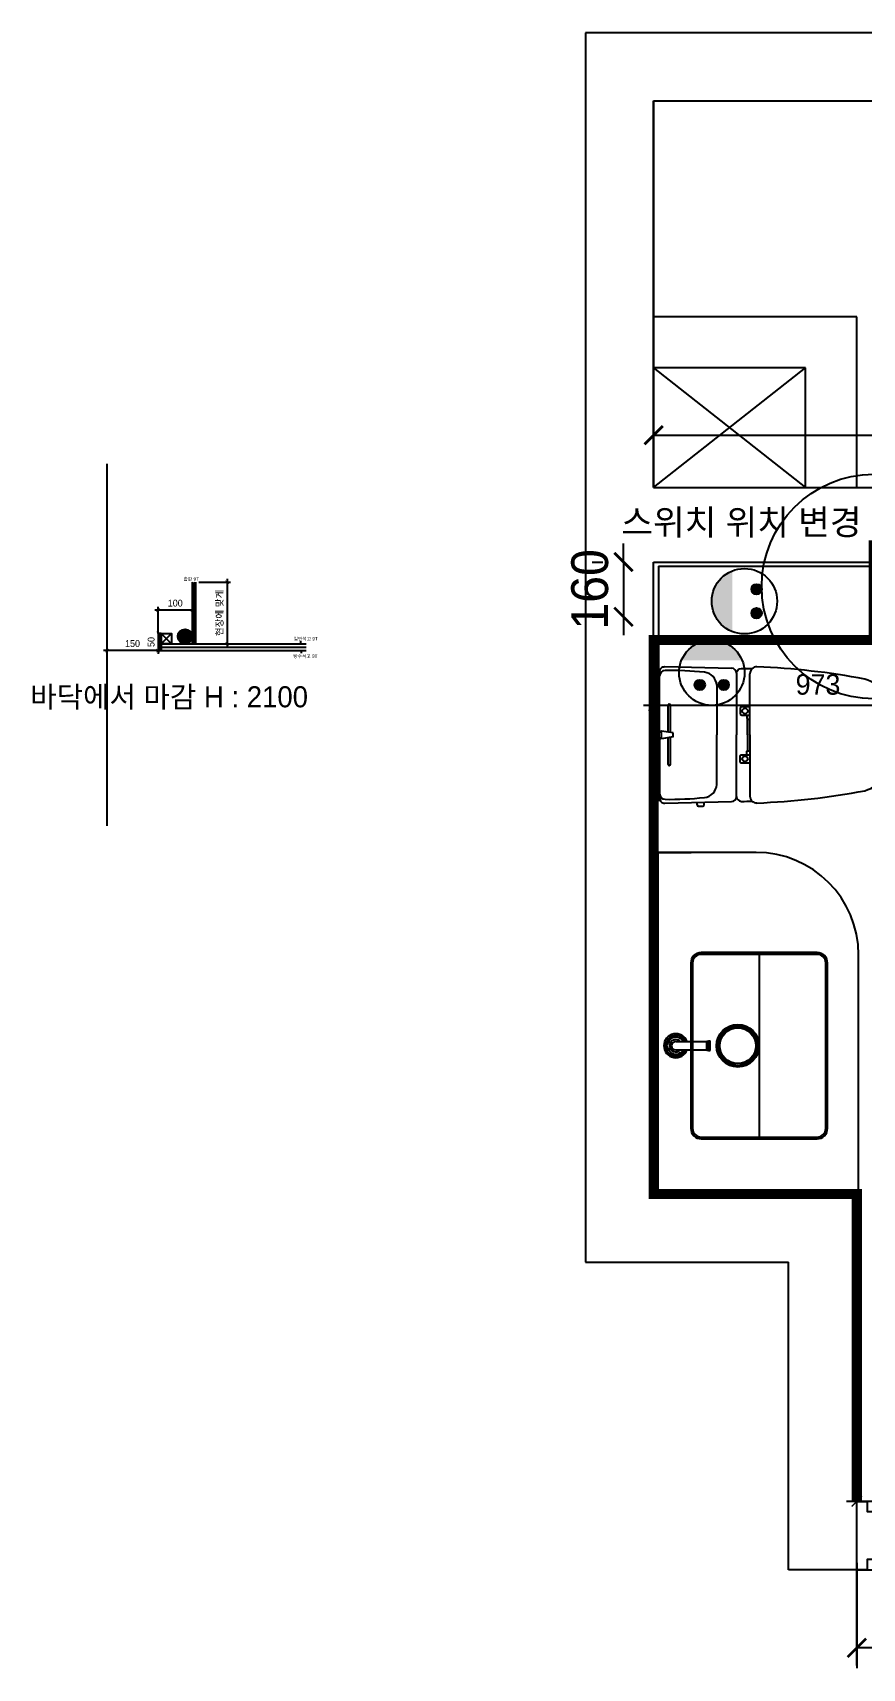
# Model space of a CAD drawing. Header units: millimetres. Extents: x 217202 to 745838, y -6815 to 171372.
# Drawn here: x 420722 to 423151, y 33798 to 38586 of the extents above; entities that cross this region are included whole.
import ezdxf
from ezdxf.enums import TextEntityAlignment as Align

# ---------------------------------------------------------------- set-up
doc = ezdxf.new("R2010")
doc.units = ezdxf.units.MM
doc.header["$PDMODE"] = 3
doc.linetypes.add('HIDDEN', pattern=[0.375, 0.25, -0.125])
doc.layers.get('DEFPOINTS').update_dxf_attribs({"color": 248})
for name, color, linetype in [('06-FUR', 6, 'Continuous'), ('07-DIM', 5, 'Continuous'), ('C-WALL1', 2, 'Continuous'), ('FIN', 2, 'Continuous'), ('HAT', 5, 'Continuous'), ('HL', 6, 'HIDDEN'), ('RC-LIGHT', 7, 'Continuous'), ('TOILET-1', 6, 'Continuous'), ('도면층4', 4, 'Continuous'), ('설비', 140, 'Continuous')]:
    doc.layers.add(name, color=color, linetype=linetype)
doc.styles.add('HY 울릉도 L', font='')
doc.styles.add('YOURNAME', font='HY울릉도M.TTF')
doc.styles.add('코레일둥고', font='Korail_Round_Gothic_Medium.ttf')
doc.styles.get('HY 울릉도 L').set_extended_font_data('HY울릉도L')
doc.linetypes.add('ZIGZAG', pattern='A,0.0001,-0.2,[131,ltypeshp.shx,S=0.2,R=0,X=-0.2,Y=0],-0.4,[131,ltypeshp.shx,S=0.2,R=180,X=0.2,Y=0],-0.2', length=0.8001)
doc.dimstyles.new('30', dxfattribs={"dimscale": 30, "dimtxt": 2, "dimasz": 1, "dimexe": 1, "dimexo": 1, "dimgap": 1, "dimtad": 1, "dimdec": 0, "dimrnd": 0.05, "dimdsep": 46, "dimlunit": 6, "dimtxsty": 'HY 울릉도 L', "dimblk": 'ARCHTICK', "dimcen": 2.5, "dimdle": 1, "dimclrd": 133, "dimclre": 133, "dimclrt": 30, "dimadec": 0, "dimazin": 0, "dimtfac": 1, "dimtdec": 0, "dimtix": 1, "dimtmove": 2, "dimatfit": 3, "dimldrblk": 'ARCHTICK', "dimfxl": 1, "dimlwd": -1, "dimlwe": -1, "dimarcsym": 0})
doc.dimstyles.new('YOURNAME-60', dxfattribs={"dimscale": 60, "dimtxt": 1.8, "dimasz": 0.9, "dimexe": 1, "dimexo": 3, "dimgap": 0.7, "dimtad": 1, "dimdec": 0, "dimzin": 0, "dimdsep": 46, "dimtxsty": 'YOURNAME', "dimblk": 'ARCHTICK', "dimcen": 0, "dimclrd": 1, "dimclre": 1, "dimclrt": 7, "dimadec": 0, "dimazin": 0, "dimtfac": 1, "dimtdec": 0, "dimtix": 1, "dimtmove": 2, "dimatfit": 3, "dimldrblk": 'ARCHTICK', "dimfxl": 1, "dimtolj": 1, "dimtzin": 0, "dimarcsym": 0})

# ---------------------------------------------------------------- blocks, each defined once
blk = doc.blocks.new('A$C4B2D31F0')
at = {"layer": 'FIN', "color": 4}
for p, q in [((185, 690.9), (20.4, 690.9)), ((37.2, 692.3), (24.7, 692.3)), ((37.2, 692.3), (49.7, 692.3)), ((200.9, 690.9), (365.5, 690.9)), ((47.7, 523.7), (192.9, 523.7)), ((338.2, 523.7), (192.9, 523.7)), ((12.6, 465.9), (192.9, 465.9)), ((373.3, 465.9), (192.9, 465.9)), ((192.9, 426.6), (13.7, 426.6)), ((192.9, 426.6), (372.2, 426.6))]:
    blk.add_line(p, q, dxfattribs=at)
for points in [[(20.4, 690.9), (7.9, 690.9, 0.421209), (-7.1, 675.5), (-2.4, 480.5, 0.001659)], [(365.5, 690.9), (378, 690.9, -0.421209), (392.9, 675.5), (388.3, 480.5, -0.001659)], [(12.6, 465.9, 0.371724), (-1.8, 451.2, 0.003515), (-1, 420.3, 0.320541)], [(373.3, 465.9, -0.371724), (387.7, 451.2, -0.003515), (386.9, 420.3, -0.320541)]]:
    blk.add_lwpolyline(points, format="xyb", dxfattribs=at)
for centre, radius, start, end in [((1004.3, 663.1), 1000, 179.3116, 185.9437), ((20.4, 674.9), 16, 90, 179.3116), ((24.7, 707.3), 15, 180, 270), ((49.7, 707.3), 15, 270, 0), ((365.5, 674.9), 16, 0.6884, 90), ((-618.4, 663.1), 1000, 354.0563, 0.6884), ((49.4, 563.7), 40, 185.9437, 267.5129), ((336.5, 563.7), 40, 272.4871, 354.0563), ((12.6, 480.9), 15, 181.3651, 270), ((373.3, 480.9), 15, 270, 358.6349), ((13.7, 406.6), 20, 90, 182.3333), ((2197.7, 495.6), 2205.9, 182.3333, 190.6081), ((-1811.8, 495.6), 2205.9, 349.3919, 357.6667), ((372.2, 406.6), 20, 357.6667, 90), ((148.7, 128.9), 125.5, 198.2964, 263.4241), ((237.2, 128.9), 125.5, 276.5759, 341.7036), ((192.9, 405.9), 405.9, 261.6993, 270), ((192.9, 405.9), 405.9, 270, 278.3007)]:
    blk.add_arc(centre, radius, start, end, dxfattribs=at)
at = {"layer": 'HL', "linetype": 'Continuous'}
for p, q in [((168.9, 697.3), (168.9, 707.3)), ((168.9, 697.3), (216.9, 697.3)), ((186, 692.5), (180.6, 697.3)), ((181.6, 685.5), (186, 692.5)), ((187, 651.2), (181.6, 685.5)), ((181.6, 685.5), (204.3, 685.5)), ((186, 692.5), (199.9, 692.5)), ((198.9, 651.2), (204.3, 685.5)), ((199.9, 692.5), (205.3, 697.3)), ((204.3, 685.5), (199.9, 692.5)), ((216.9, 697.3), (216.9, 707.3)), ((106.4, 666.3), (184.4, 666.3)), ((106.4, 659.3), (185.5, 659.3)), ((187, 651.2), (198.9, 651.2)), ((200.4, 659.3), (279.4, 659.3)), ((201.4, 666.3), (279.4, 666.3)), ((-16, 576.9), (-16, 564.8)), ((-12, 580.9), (-4.8, 580.9)), ((-12, 560.8), (-4.3, 560.8)), ((192.9, 433.7), (146.6, 433.7)), ((192.9, 433.7), (239.3, 433.7))]:
    blk.add_line(p, q, dxfattribs=at)
for points in [[(110.4, 426.6), (110.4, 450.8, -0.414214), (114.4, 454.8), (130.9, 454.8, -0.414214), (134.9, 450.8), (134.9, 435.2), (134.9, 426.6)], [(134.9, 435.2), (144.6, 435.2, -0.414214), (146.6, 433.2), (146.6, 426.6)], [(251, 435.2), (241.3, 435.2, 0.414214), (239.3, 433.2), (239.3, 426.6)], [(275.5, 426.6), (275.5, 450.8, 0.414214), (271.5, 454.8), (255, 454.8, 0.414214), (251, 450.8), (251, 435.2), (251, 426.6)]]:
    blk.add_lwpolyline(points, format="xyb", dxfattribs=at)
for centre in [(122.9, 440.9), (262.9, 440.9)]:
    blk.add_circle(centre, 8, dxfattribs=at)
for centre, radius, start, end in [((106.4, 662.8), 3.5, 90, 270), ((279.4, 662.8), 3.5, 270, 90), ((-12, 576.9), 4, 90, 180), ((-12, 564.8), 4, 180, 270)]:
    blk.add_arc(centre, radius, start, end, dxfattribs=at)
blk = doc.blocks.new('_ArchTick')
at = {"color": 0, "linetype": 'ByBlock', "const_width": 0.15}
blk.add_lwpolyline([(-0.5, -0.5), (0.5, 0.5)], dxfattribs=at)
blk = doc.blocks.new('*D946')
at = {"layer": 'DEFPOINTS', "color": 0, "transparency": 16777216}
for p in [(425180.6, 37407.8), (425180.6, 37258.9), (422540.2, 37236.4)]:
    blk.add_point(p, dxfattribs=at)
at = {"layer": 'HAT', "color": 1, "lineweight": -2, "transparency": 16777216}
for p, q in [((422540.2, 37416.4), (422540.2, 37467.8)), ((425180.6, 37438.9), (425180.6, 37467.8)), ((422540.2, 37407.8), (425180.6, 37407.8))]:
    blk.add_line(p, q, dxfattribs=at)
at = {"layer": 'HAT', "color": 1, "lineweight": -2, "transparency": 16777216, "xscale": 54, "yscale": 54, "zscale": 54, "rotation": 180}
blk.add_blockref('_ArchTick', (422540.2, 37407.8), dxfattribs=at)
at = {"layer": 'HAT', "color": 1, "lineweight": -2, "transparency": 16777216, "xscale": 54, "yscale": 54, "zscale": 54}
blk.add_blockref('_ArchTick', (425180.6, 37407.8), dxfattribs=at)
at = {"layer": 'HAT', "color": 7, "transparency": 16777216, "insert": (423860.4, 37506.1), "char_height": 108, "attachment_point": 5, "style": 'YOURNAME'}
blk.add_mtext('\\A1;2640', dxfattribs=at)
blk = doc.blocks.new('*D973')
at = {"layer": 'DEFPOINTS', "color": 0, "transparency": 16777216}
for p in [(423135.2, 34286.4), (423880.2, 34286.4), (423135.2, 33857.8)]:
    blk.add_point(p, dxfattribs=at)
at = {"layer": 'HAT', "color": 1, "lineweight": -2, "transparency": 16777216}
for p, q in [((423135.2, 34106.4), (423135.2, 33797.8)), ((423880.2, 34106.4), (423880.2, 33797.8)), ((423880.2, 33857.8), (423135.2, 33857.8))]:
    blk.add_line(p, q, dxfattribs=at)
at = {"layer": 'HAT', "color": 1, "lineweight": -2, "transparency": 16777216, "xscale": 54, "yscale": 54, "zscale": 54, "rotation": 180}
blk.add_blockref('_ArchTick', (423135.2, 33857.8), dxfattribs=at)
at = {"layer": 'HAT', "color": 1, "lineweight": -2, "transparency": 16777216, "xscale": 54, "yscale": 54, "zscale": 54}
blk.add_blockref('_ArchTick', (423880.2, 33857.8), dxfattribs=at)
at = {"layer": 'HAT', "color": 7, "transparency": 16777216, "insert": (423507.7, 33954.9), "char_height": 108, "attachment_point": 5, "style": 'YOURNAME'}
blk.add_mtext('\\A1;745', dxfattribs=at)
blk = doc.blocks.new('egoo')
at = {"layer": '설비'}
h = blk.add_hatch(color=140, dxfattribs=at)
edge = h.paths.add_edge_path()
edge.add_arc((1015645.3, 443433.7), 22.3, 0, 360)
h = blk.add_hatch(color=140, dxfattribs=at)
edge = h.paths.add_edge_path()
edge.add_arc((1015747.7, 443433.7), 22.3, 0, 360)
h = blk.add_hatch(color=140, dxfattribs=at)
edge = h.paths.add_edge_path()
edge.add_line((1015826.3, 443329.1), (1015566.6, 443329.1))
edge.add_ellipse((1015696.5, 443381.5), major_axis=(99, 99), ratio=1, start_angle=156.95778, end_angle=293.04222)
at = {"layer": '설비', "color": 140}
for centre, radius in [((1015696.5, 443381.5), 140), ((1015645.3, 443433.7), 22.3), ((1015747.7, 443433.7), 22.3)]:
    blk.add_circle(centre, radius, dxfattribs=at)
blk = doc.blocks.new('*D970')
at = {"layer": '06-FUR', "color": 133, "transparency": 16777216}
blk.add_line((423537.7, 34286.4), (423105.2, 34286.4), dxfattribs=at)
at = {"layer": 'DEFPOINTS', "color": 0, "transparency": 16777216}
for p in [(423135.2, 34286.4), (423135.2, 34286.4), (423507.7, 34286.4)]:
    blk.add_point(p, dxfattribs=at)
at = {"layer": '06-FUR', "color": 133, "transparency": 16777216, "xscale": 30, "yscale": 30, "zscale": 30, "rotation": 180}
blk.add_blockref('_ArchTick', (423135.2, 34286.4), dxfattribs=at)
at = {"layer": '06-FUR', "color": 133, "transparency": 16777216, "xscale": 30, "yscale": 30, "zscale": 30}
blk.add_blockref('_ArchTick', (423507.7, 34286.4), dxfattribs=at)
at = {"layer": '06-FUR', "color": 30, "transparency": 16777216, "insert": (423321.5, 34347.7), "char_height": 60, "attachment_point": 5, "style": 'HY 울릉도 L'}
blk.add_mtext('373', dxfattribs=at)
blk = doc.blocks.new('*D971')
at = {"layer": '06-FUR', "color": 133, "transparency": 16777216}
for p, q in [((422540.2, 36629.2), (422540.2, 36646.3)), ((423542.7, 36616.3), (422510.2, 36616.3))]:
    blk.add_line(p, q, dxfattribs=at)
at = {"layer": 'DEFPOINTS', "color": 0, "transparency": 16777216}
for p in [(422540.2, 36616.3), (422540.2, 36599.2), (423512.7, 36616.3)]:
    blk.add_point(p, dxfattribs=at)
at = {"layer": '06-FUR', "color": 133, "transparency": 16777216, "xscale": 30, "yscale": 30, "zscale": 30, "rotation": 180}
blk.add_blockref('_ArchTick', (422540.2, 36616.3), dxfattribs=at)
at = {"layer": '06-FUR', "color": 133, "transparency": 16777216, "xscale": 30, "yscale": 30, "zscale": 30}
blk.add_blockref('_ArchTick', (423512.7, 36616.3), dxfattribs=at)
at = {"layer": '06-FUR', "color": 30, "transparency": 16777216, "insert": (423021.5, 36677.6), "char_height": 60, "attachment_point": 5, "style": 'HY 울릉도 L'}
blk.add_mtext('973', dxfattribs=at)
blk = doc.blocks.new('*D988')
at = {"layer": 'C-WALL1', "color": 1, "lineweight": -2, "transparency": 16777216}
for p, q in [((422451.8, 37036.4), (422451.8, 37090.4)), ((422360.2, 37036.4), (422391.8, 37036.4)), ((422451.8, 37036.4), (422451.8, 36876.1)), ((422360.2, 36876.1), (422391.8, 36876.1)), ((422451.8, 36876.1), (422451.8, 36822.1))]:
    blk.add_line(p, q, dxfattribs=at)
at = {"layer": 'DEFPOINTS', "color": 0, "transparency": 16777216}
for p in [(422540.2, 37036.4), (422451.8, 36876.1), (422540.2, 36876.1)]:
    blk.add_point(p, dxfattribs=at)
at = {"layer": 'C-WALL1', "color": 1, "lineweight": -2, "transparency": 16777216, "xscale": 54, "yscale": 54, "zscale": 54}
for p, rotation in [((422451.8, 37036.4), 270), ((422451.8, 36876.1), 90)]:
    blk.add_blockref('_ArchTick', p, dxfattribs=dict(at, rotation=rotation))
at = {"layer": 'C-WALL1', "color": 7, "transparency": 16777216, "insert": (422353.6, 36956.3), "char_height": 108, "attachment_point": 5, "rotation": 90, "style": 'YOURNAME'}
blk.add_mtext('\\A1;160', dxfattribs=at)
blk = doc.blocks.new('*D991')
at = {"layer": '06-FUR', "color": 133, "transparency": 16777216}
for p, q in [((421189.2, 36948.4), (421189.2, 36885.5)), ((421199.2, 36895.5), (421079.2, 36895.5)), ((421089.2, 36837.3), (421089.2, 36905.5))]:
    blk.add_line(p, q, dxfattribs=at)
at = {"layer": 'DEFPOINTS', "color": 0, "transparency": 16777216}
for p in [(421189.2, 36958.4), (421089.2, 36895.5), (421089.2, 36827.3)]:
    blk.add_point(p, dxfattribs=at)
at = {"layer": '06-FUR', "color": 133, "transparency": 16777216, "xscale": 10, "yscale": 10, "zscale": 10, "rotation": 180}
blk.add_blockref('_ArchTick', (421089.2, 36895.5), dxfattribs=at)
at = {"layer": '06-FUR', "color": 133, "transparency": 16777216, "xscale": 10, "yscale": 10, "zscale": 10}
blk.add_blockref('_ArchTick', (421189.2, 36895.5), dxfattribs=at)
at = {"layer": '06-FUR', "color": 30, "transparency": 16777216, "insert": (421139.2, 36915.9), "char_height": 20, "attachment_point": 5, "style": 'HY 울릉도 L'}
blk.add_mtext('100', dxfattribs=at)
blk = doc.blocks.new('*D992')
at = {"layer": '06-FUR', "color": 133, "transparency": 16777216}
for p, q in [((421089.2, 36827.3), (421089.2, 36837.3)), ((421089.2, 36827.3), (421089.2, 36777.3)), ((421099.2, 36827.3), (421099.2, 36827.3)), ((421089.2, 36777.3), (421089.2, 36767.3)), ((421099.2, 36777.3), (421099.2, 36777.3))]:
    blk.add_line(p, q, dxfattribs=at)
at = {"layer": 'DEFPOINTS', "color": 0, "transparency": 16777216}
for p in [(421089.2, 36827.3), (421089.2, 36777.3), (421089.2, 36777.3)]:
    blk.add_point(p, dxfattribs=at)
at = {"layer": '06-FUR', "color": 133, "transparency": 16777216, "xscale": 10, "yscale": 10, "zscale": 10}
for p, rotation in [((421089.2, 36827.3), 270), ((421089.2, 36777.3), 90)]:
    blk.add_blockref('_ArchTick', p, dxfattribs=dict(at, rotation=rotation))
at = {"layer": '06-FUR', "color": 30, "transparency": 16777216, "insert": (421068.7, 36802.3), "char_height": 20, "attachment_point": 5, "rotation": 90, "style": 'HY 울릉도 L'}
blk.add_mtext('50', dxfattribs=at)
blk = doc.blocks.new('*D993')
at = {"layer": '06-FUR', "color": 133, "transparency": 16777216}
blk.add_line((421099.2, 36777.3), (420929.2, 36777.3), dxfattribs=at)
at = {"layer": 'DEFPOINTS', "color": 0, "transparency": 16777216}
for p in [(420939.2, 36777.3), (420939.2, 36777.3), (421089.2, 36777.3)]:
    blk.add_point(p, dxfattribs=at)
at = {"layer": '06-FUR', "color": 133, "transparency": 16777216, "xscale": 10, "yscale": 10, "zscale": 10, "rotation": 180}
blk.add_blockref('_ArchTick', (420939.2, 36777.3), dxfattribs=at)
at = {"layer": '06-FUR', "color": 133, "transparency": 16777216, "xscale": 10, "yscale": 10, "zscale": 10}
blk.add_blockref('_ArchTick', (421089.2, 36777.3), dxfattribs=at)
at = {"layer": '06-FUR', "color": 30, "transparency": 16777216, "insert": (421014.2, 36797.7), "char_height": 20, "attachment_point": 5, "style": 'HY 울릉도 L'}
blk.add_mtext('150', dxfattribs=at)
blk = doc.blocks.new('*D994')
at = {"layer": '06-FUR', "color": 133, "transparency": 16777216}
for p, q in [((421208.2, 36977.3), (421301, 36977.3)), ((421291, 36987.3), (421291, 36787.3)), ((421208.2, 36797.3), (421301, 36797.3))]:
    blk.add_line(p, q, dxfattribs=at)
at = {"layer": 'DEFPOINTS', "color": 0, "transparency": 16777216}
for p in [(421198.2, 36977.3), (421198.2, 36797.3), (421291, 36797.3)]:
    blk.add_point(p, dxfattribs=at)
at = {"layer": '06-FUR', "color": 133, "transparency": 16777216, "xscale": 10, "yscale": 10, "zscale": 10}
for p, rotation in [((421291, 36977.3), 90), ((421291, 36797.3), 270)]:
    blk.add_blockref('_ArchTick', p, dxfattribs=dict(at, rotation=rotation))
at = {"layer": '06-FUR', "color": 30, "transparency": 16777216, "insert": (421269.8, 36887.3), "char_height": 20, "attachment_point": 5, "rotation": 90, "style": 'HY 울릉도 L'}
blk.add_mtext('{\\fGulim|b0|i0|c129|p50;현장에 맞게}', dxfattribs=at)

msp = doc.modelspace()

# ---------------------------------------------------------------- hatches: boundary and pattern name
at = {"layer": 'C-WALL1'}
h = msp.add_hatch(dxfattribs=at)
h.set_pattern_fill('ANSI31', color=8)
h.paths.add_polyline_path([(421198.2, 36977.3), (421189.2, 36977.3), (421189.2, 36797.3), (421198.2, 36797.3)])
h = msp.add_hatch(dxfattribs=at)
h.set_pattern_fill('ANSI31', color=8)
h.paths.add_polyline_path([(421098.2, 36827.3), (421089.2, 36827.3), (421089.2, 36777.3), (421098.2, 36777.3)])
h = msp.add_hatch(color=256, dxfattribs=at)
h.dxf.hatch_style = 1
h.paths.add_polyline_path([(421189.2, 36818.5, 1), (421146.7, 36818.5, 1)])
at = {"layer": '설비'}
h = msp.add_hatch(color=10, dxfattribs=at)
edge = h.paths.add_edge_path()
edge.add_line((422770.2, 37010.5), (422770.2, 36832.7))
edge.add_ellipse((422806.1, 36921.6), major_axis=(67.8, 67.8), ratio=1, start_angle=66.9578, end_angle=203.0422, ccw=False)
h = msp.add_hatch(color=10, dxfattribs=at)
edge = h.paths.add_edge_path()
edge.add_arc((422841.8, 36956.6), 15.3, 0, 360)
h = msp.add_hatch(color=10, dxfattribs=at)
edge = h.paths.add_edge_path()
edge.add_arc((422841.8, 36886.6), 15.3, 0, 360)

# ---------------------------------------------------------------- linework, layer by layer
at = {"layer": '07-DIM'}
for p, q in [((422554.9, 37024.4), (423197.2, 37024.4)), ((422554.9, 37024.4), (422554.9, 36336.4)), ((422648.4, 36796.1), (422651.1, 36796.1)), ((422540.2, 36186.4), (422540.2, 35186.4)), ((422552.2, 36186.4), (422552.2, 35186.4)), ((422540.2, 35198.4), (423147.2, 35198.4)), ((423147.2, 34286.4), (423147.2, 35198.4)), ((422540.2, 35186.4), (423135.2, 35186.4))]:
    msp.add_line(p, q, dxfattribs=at)
at = {"layer": 'C-WALL1'}
for p, q in [((422340.2, 38585.9), (422340.2, 34986.4)), ((425380.1, 38585.9), (422340.2, 38585.9)), ((422340.2, 38585.9), (422340.2, 38386.4)), ((422340.2, 38386.4), (422340.2, 37236.4)), ((422540.2, 38386.4), (425180.6, 38386.4)), ((422540.2, 38386.4), (422540.2, 37254.4)), ((422540.2, 37254.4), (422540.2, 38386.4)), ((423135.2, 37754.4), (422540.2, 37754.4)), ((423135.2, 37254.4), (423135.2, 37754.4)), ((422985.2, 37604.4), (422540.2, 37604.4)), ((422985.2, 37254.4), (422985.2, 37604.4)), ((420939.2, 37324), (420939.2, 36264.3)), ((422540.2, 37254.4), (423185.2, 37254.4)), ((422540.2, 37036.4), (423185.2, 37036.4)), ((422540.2, 35186.4), (422540.2, 37036.4)), ((421189.2, 36977.3), (421189.2, 36797.3)), ((421198.2, 36977.3), (421198.2, 36797.3)), ((421089.2, 36827.3), (421089.2, 36777.3)), ((421098.2, 36827.3), (421089.2, 36827.3)), ((421098.2, 36827.3), (421098.2, 36777.3)), ((421128.2, 36797.3), (421098.2, 36827.3)), ((421128.2, 36827.3), (421098.2, 36797.3)), ((421089.2, 36777.3), (421522.8, 36777.3)), ((421098.2, 36797.3), (421522.8, 36797.3)), ((421098.2, 36787.3), (421522.8, 36787.3)), ((422540.2, 35186.4), (423135.2, 35186.4)), ((423135.2, 33806.4), (423135.2, 35186.4)), ((422340.2, 34986.4), (422935.2, 34986.4)), ((422935.2, 34086.4), (422935.2, 34986.4)), ((423135.2, 34086.4), (422935.2, 34086.4))]:
    msp.add_line(p, q, dxfattribs=at)
at = {"layer": 'C-WALL1', "color": 1}
for p, q in [((422540.2, 37254.4), (422985.2, 37604.4)), ((422540.2, 37604.4), (422985.2, 37254.4))]:
    msp.add_line(p, q, dxfattribs=at)
at = {"layer": 'C-WALL1'}
msp.add_lwpolyline([(421098.2, 36827.3), (421128.2, 36827.3), (421128.2, 36797.3), (421098.2, 36797.3)], close=True, dxfattribs=at)
msp.add_circle((421167.9, 36818.5), 21.3, dxfattribs=at)
at = {"layer": 'HAT', "color": 8}
for p, q in [((422849.2, 35892.9), (422849.2, 35347.9)), ((422605.2, 35632.9), (422695.7, 35632.9)), ((422695.7, 35633.9), (422700.7, 35633.9)), ((422695.7, 35606.9), (422695.7, 35633.9)), ((422700.7, 35634.9), (422705.7, 35634.9)), ((422700.7, 35605.9), (422700.7, 35634.9)), ((422705.7, 35605.9), (422705.7, 35634.9)), ((422605.2, 35607.9), (422695.7, 35607.9)), ((422695.7, 35606.9), (422700.7, 35606.9)), ((422700.7, 35605.9), (422705.7, 35605.9))]:
    msp.add_line(p, q, dxfattribs=at)
for points in [[(422679.2, 35347.9), (423019.2, 35347.9, 0.414214), (423049.2, 35377.9), (423049.2, 35862.9, 0.414214), (423019.2, 35892.9), (422679.2, 35892.9, 0.414214), (422649.2, 35862.9), (422649.2, 35377.9, 0.414214)], [(422679.2, 35352.9), (423019.2, 35352.9, 0.414214), (423044.2, 35377.9), (423044.2, 35862.9, 0.414214), (423019.2, 35887.9), (422679.2, 35887.9, 0.414214), (422654.2, 35862.9), (422654.2, 35377.9, 0.414214)]]:
    msp.add_lwpolyline(points, format="xyb", close=True, dxfattribs=at)
for radius in [62.5, 57.5, 52.5]:
    msp.add_circle((422786.7, 35620.4), radius, dxfattribs=at)
for radius, start, end in [(35, 20.9248, 339.0751), (30, 24.6243, 335.3757), (25, 30, 330), (18, 43.9829, 316.017), (12.5, 90, 270)]:
    msp.add_arc((422605.2, 35620.4), radius, start, end, dxfattribs=at)
at = {"layer": 'RC-LIGHT', "color": 10, "const_width": 30}
msp.add_lwpolyline([(423135.2, 34286.4), (423135.2, 35186.4), (422540.2, 35186.4), (422540.2, 36808.1), (423185.2, 36808.1), (423185.2, 37099.5)], dxfattribs=at)
at = {"layer": 'TOILET-1'}
for p, q in [((422540.2, 36186.4), (422540.2, 36926.4)), ((422540.2, 36386.4), (422540.2, 36186.4)), ((422650.2, 36186.4), (422540.2, 36186.4)), ((422540.2, 36186.4), (422650.2, 36186.4))]:
    msp.add_line(p, q, dxfattribs=at)
msp.add_lwpolyline([(422840.2, 36186.4), (422540.2, 36186.4), (422540.2, 35186.4), (423140.2, 35186.4), (423140.2, 35886.4)], dxfattribs=at)
at = {"layer": 'TOILET-1', "color": 240, "linetype": 'ZIGZAG', "ltscale": 50, "true_color": 0xed1f24}
msp.add_circle((423185.2, 36964.8), 328.6, dxfattribs=at)
at = {"layer": 'TOILET-1'}
msp.add_arc((422840.2, 35886.4), 300, 0, 90, dxfattribs=at)
at = {"layer": '도면층4'}
for p, q in [((423880.2, 34286.4), (423135.2, 34286.4)), ((423135.2, 34086.4), (423880.2, 34086.4))]:
    msp.add_line(p, q, dxfattribs=at)
msp.add_lwpolyline([(423135.2, 34286.4), (423165.2, 34286.4), (423165.2, 34256.4), (423195.2, 34256.4), (423195.2, 34116.4), (423165.2, 34116.4), (423165.2, 34086.4), (423135.2, 34086.4), (423135.2, 34286.4)], dxfattribs=at)
at = {"layer": '설비', "color": 240, "true_color": 0xed1f24}
for p, q in [((421507, 36797.3), (421507, 36804.4)), ((421508.6, 36769.5), (421508.6, 36777.3))]:
    msp.add_line(p, q, dxfattribs=at)
at = {"layer": '설비', "color": 10}
for centre, radius in [((422806.1, 36921.6), 95.8), ((422841.8, 36956.6), 15.3), ((422841.8, 36886.6), 15.3)]:
    msp.add_circle(centre, radius, dxfattribs=at)

# ---------------------------------------------------------------- block references
at = {"layer": 'RC-LIGHT', "color": 140, "xscale": 0.6845238224412213, "yscale": 0.6845238224412213, "zscale": 0.6845238224412213, "rotation": 180}
msp.add_blockref('egoo', (1117979, 340217.5), dxfattribs=at)
at = {"layer": 'TOILET-1', "rotation": 90}
msp.add_blockref('A$C4B2D31F0', (423248.6, 36337.3), dxfattribs=at)

# ---------------------------------------------------------------- texts
at = {"layer": '설비', "color": 240, "true_color": 0xed1f24, "style": '코레일둥고'}
for s, height, p in [(' 스위치 위치 변경', 73.96, (422418.6, 37190)), ('합판 9T', 9.86, (421163.7, 36991.4)), ('일반석고 9T', 9.86, (421486.1, 36816.6)), ('방수석고 9T', 9.86, (421485.2, 36765.6)), ('바닥에서 마감 H : 2100', 61.614, (420714.6, 36672.7))]:
    msp.add_text(s, height=height, dxfattribs=at).set_placement(p, align=Align.TOP_LEFT)

# ---------------------------------------------------------------- dimensions: what is measured, and where the dimension line sits
at = {"layer": '06-FUR'}
dim = msp.add_linear_dim(base=(421291, 36797.3), p1=(421198.2, 36977.3), p2=(421198.2, 36797.3), angle=90, text='{\\fGulim|b0|i0|c129|p50;현장에 맞게}', dimstyle='30', override={"dimscale": 10, "dimfxl": 1.25}, dxfattribs=at)
dim.commit()
dim.dimension.update_dxf_attribs({"geometry": '*D994', "text_midpoint": (421269.8, 36887.3)})
for base, p1, p2, override, picture, middle in [((421089.2, 36895.5), (421189.2, 36958.4), (421089.2, 36827.3), {"dimscale": 10, "dimfxl": 1.25}, '*D991', (421139.2, 36915.9)), ((420939.2, 36777.3), (421089.2, 36777.3), (420939.2, 36777.3), {"dimscale": 10, "dimfxl": 1.25}, '*D993', (421014.2, 36797.7)), ((423135.2235057, 34286.3961311), (423507.7235057, 34286.3961311), (423135.2235057, 34286.3961311), {"dimfxl": 1.25}, '*D970', (423321.4735057, 34347.7394147))]:
    dim = msp.add_linear_dim(base=base, p1=p1, p2=p2, dimstyle='30', override=override, dxfattribs=at)
    dim.commit()
    dim.dimension.update_dxf_attribs({"geometry": picture, "text_midpoint": middle})
dim = msp.add_linear_dim(base=(421089.2, 36777.3), p1=(421089.2, 36827.3), p2=(421089.2, 36777.3), angle=90, dimstyle='30', override={"dimscale": 10, "dimfxl": 1.25}, dxfattribs=at)
dim.commit()
dim.dimension.update_dxf_attribs({"geometry": '*D992', "text_midpoint": (421068.7, 36802.3)})
dim = msp.add_linear_dim(base=(422540.2235057, 36616.276026), p1=(423512.7235057, 36616.276026), p2=(422540.2235057, 36599.234495), dimstyle='30', override={"dimfxl": 1.25}, dxfattribs=at)
dim.commit()
dim.dimension.update_dxf_attribs({"geometry": '*D971', "text_midpoint": (423021.4735057, 36677.6193096), "dimtype": 160})
at = {"layer": 'C-WALL1'}
dim = msp.add_linear_dim(base=(422451.8, 36876.1), p1=(422540.2, 37036.4), p2=(422540.2, 36876.1), angle=90, dimstyle='YOURNAME-60', dxfattribs=at)
dim.commit()
dim.dimension.update_dxf_attribs({"geometry": '*D988', "text_midpoint": (422353.6, 36956.3)})
at = {"layer": 'HAT'}
dim = msp.add_linear_dim(base=(425180.6, 37407.8), p1=(422540.2, 37236.4), p2=(425180.6, 37258.9), angle=180, dimstyle='YOURNAME-60', dxfattribs=at)
dim.commit()
dim.dimension.update_dxf_attribs({"geometry": '*D946', "text_midpoint": (423860.4, 37506.1)})
dim = msp.add_linear_dim(base=(423135.2, 33857.8), p1=(423880.2, 34286.4), p2=(423135.2, 34286.4), dimstyle='YOURNAME-60', dxfattribs=at)
dim.commit()
dim.dimension.update_dxf_attribs({"geometry": '*D973', "text_midpoint": (423507.7, 33954.9)})

doc.saveas('drawing.dxf')
